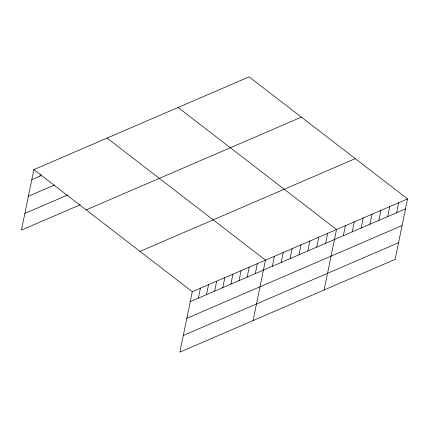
<?xml version="1.0" encoding="UTF-8"?>
<svg xmlns="http://www.w3.org/2000/svg" width="429" height="429" viewBox="0 0 429 429"><rect width="100%" height="100%" fill="white"/><g stroke="black" fill="none" stroke-linecap="round" stroke-linejoin="round"><path stroke-width="0.64" d="M407.55 198.911L192.294 291.666L179.88 352.134L395.136 259.379L407.55 198.911L249.12 76.866L33.864 169.621L21.45 230.089L80.116 204.81M39.945 176.11L40.326 174.233M198.375 298.155L200.423 288.165M206.505 294.648L208.558 284.658M214.639 291.146L216.688 281.156M222.769 287.639L224.823 277.654M230.904 284.137L232.952 274.147M239.033 280.636L241.082 270.645M247.163 277.129L249.217 267.138M255.298 273.627L257.346 263.637M253.067 320.597L265.481 260.13L107.052 138.084M272.308 266.296L274.362 256.306M281.188 262.468L283.237 252.477M290.068 258.644L292.117 248.654M298.949 254.815L300.997 244.825M307.829 250.992L309.877 241.001M316.704 247.163L318.758 237.173M325.584 243.34L327.638 233.349M324.104 289.988L336.513 229.52L178.083 107.475M343.345 235.687L345.393 225.697M352.225 231.858L354.274 221.868M361.1 228.035L363.154 218.045M369.98 224.206L372.034 214.216M378.861 220.383L380.914 210.392M387.741 216.554L389.789 206.564M396.621 212.73L398.67 202.74M31.81 179.612L41.688 175.359M28.394 196.268L54.531 185.006M24.871 213.433L67.852 194.911M86.143 209.899L301.399 117.144M140.01 251.394L355.266 158.639M190.24 301.657L405.502 208.902M186.824 318.313L402.08 225.557M183.301 335.478L398.557 242.723M33.864 169.621L192.294 291.666"/></g></svg>
